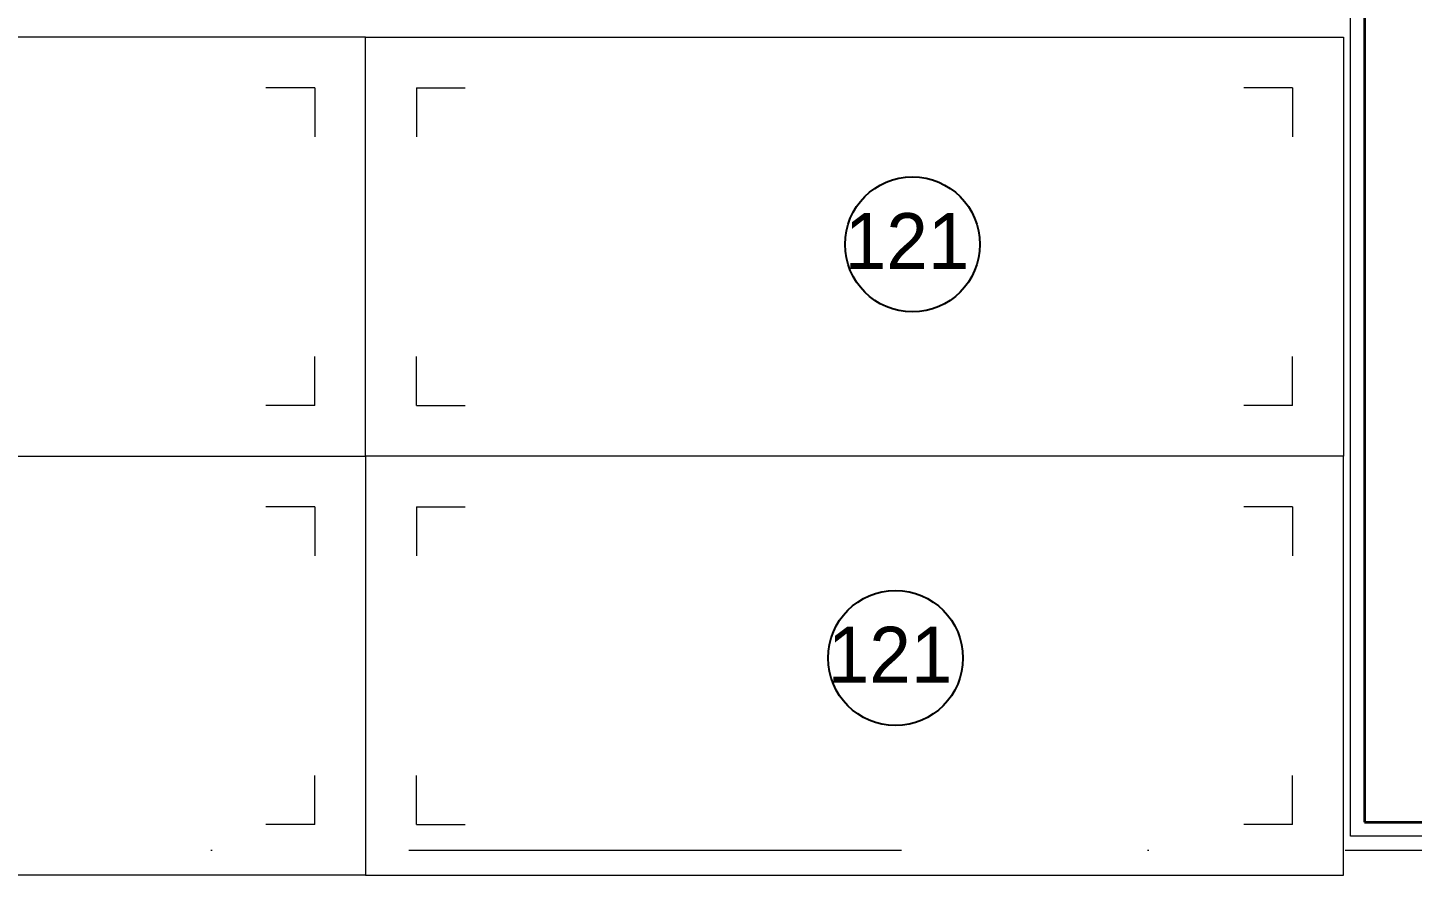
# Model space of a CAD drawing. Header units: millimetres. Extents: x -34838 to 729576, y -214038 to 121482.
# Drawn here: x 606936 to 608919, y -54271 to -53057 of the extents above; entities that cross this region are included whole.
import ezdxf
from ezdxf.enums import TextEntityAlignment as Align

# ---------------------------------------------------------------- set-up
doc = ezdxf.new("R2010")
doc.units = ezdxf.units.MM
doc.header["$MEASUREMENT"] = 0
doc.linetypes.add('Штрихпунктирная', pattern=[1340.555525, 705.555534, -352.777767, 0, -282.222223])
doc.layers.add('А _ ОСІ КООРДИНАЦІЙНІ.3D', color=7, linetype='Continuous')
for name, color, linetype, lineweight in [('А _ ОСІ КООРДИНАЦІЙНІ.3D_Ном._пера__105', 7, 'Continuous', 13), ('А _ ОСІ КООРДИНАЦІЙНІ.3D_Ном._пера__25', 7, 'Continuous', 0), ('АБ _ 0 _ СТІНИ _ ЗОВНІШНІ .3D_Ном._пера__27', 7, 'Continuous', 35), ('АП _ ТЕП _ ЗОНИ ПРИМІЩЕНЬ .3D_Ном._пера__122', 255, 'Continuous', 0), ('ТХ Вспомогательное оборудование', 86, 'Continuous', 9)]:
    doc.layers.add(name, color=color, linetype=linetype, lineweight=lineweight)
doc.styles.add('СГЕНЕРИР_СТИЛЬ_1', font='Arial.ttf')

# ---------------------------------------------------------------- blocks, each defined once
blk = doc.blocks.new('Стандартный Маркер Сетки_2')
at = {"layer": 'А _ ОСІ КООРДИНАЦІЙНІ.3D_Ном._пера__105', "color": 7, "linetype": 'Штрихпунктирная', "lineweight": 13}
blk.add_line((500, 0), (99754.182117, 0), dxfattribs=at)
at = {"layer": 'А _ ОСІ КООРДИНАЦІЙНІ.3D_Ном._пера__25', "color": 7, "lineweight": 0, "style": 'СГЕНЕРИР_СТИЛЬ_1'}
blk.add_attdef('AC_MarkerText_1', text='', height=700, dxfattribs=at).set_placement((-1000, 40.005), align=Align.MIDDLE_CENTER)
blk = doc.blocks.new('Стеллаж СН-1400 серия 600')
at = {"layer": 'ТХ Вспомогательное оборудование', "color": 0}
blk.add_lwpolyline([(0, 0), (1400, 0), (1400, 600), (0, 600)], close=True, dxfattribs=at)
for points in [[(72.7, 527.3), (72.7, 457.3)], [(72.7, 527.3), (142.7, 527.3)], [(1327.3, 527.3), (1257.3, 527.3)], [(1327.3, 527.3), (1327.3, 457.3)], [(72.7, 72.7), (72.7, 142.7)], [(1327.3, 72.7), (1327.3, 142.7)], [(72.7, 72.7), (142.7, 72.7)], [(1327.3, 72.7), (1257.3, 72.7)]]:
    blk.add_lwpolyline(points, dxfattribs=at)

msp = doc.modelspace()

# ---------------------------------------------------------------- linework, layer by layer
at = {"color": 3}
for centre in [(608203, -53367.4), (608178.7, -53959.5)]:
    msp.add_circle(centre, 96.6, dxfattribs=at)
at = {"layer": 'АБ _ 0 _ СТІНИ _ ЗОВНІШНІ .3D_Ном._пера__27', "color": 7, "linetype": 'Continuous', "lineweight": 35}
for p, q in [((608850, -51413.2), (608850, -54194.5)), ((608850, -54194.5), (610000, -54194.5))]:
    msp.add_line(p, q, dxfattribs=at)
at = {"layer": 'АП _ ТЕП _ ЗОНИ ПРИМІЩЕНЬ .3D_Ном._пера__122', "color": 255, "linetype": 'Continuous', "lineweight": 0}
for p, q in [((608830, -54214.5), (608830, -51433.2)), ((610000, -54214.5), (608830, -54214.5))]:
    msp.add_line(p, q, dxfattribs=at)

# ---------------------------------------------------------------- block references
at = {"layer": 'А _ ОСІ КООРДИНАЦІЙНІ.3D', "color": 7, "linetype": 'Continuous', "lineweight": 60, "zscale": 1000}
msp.add_blockref('Стандартный Маркер Сетки_2', (521180, -54234.5), dxfattribs=at)
at = {"layer": 'ТХ Вспомогательное оборудование', "color": 1}
msp.add_blockref('Стеллаж СН-1400 серия 600', (606020, -53670.6), dxfattribs=at)
at = {"layer": 'ТХ Вспомогательное оборудование', "color": 1, "xscale": -1}
msp.add_blockref('Стеллаж СН-1400 серия 600', (608820, -53670.6), dxfattribs=at)
at = {"layer": 'ТХ Вспомогательное оборудование', "color": 1, "xscale": -1, "rotation": 180}
msp.add_blockref('Стеллаж СН-1400 серия 600', (606020, -53670.6), dxfattribs=at)
at = {"layer": 'ТХ Вспомогательное оборудование', "color": 1, "rotation": 180}
msp.add_blockref('Стеллаж СН-1400 серия 600', (608820, -53670.6), dxfattribs=at)

# ---------------------------------------------------------------- texts
at = {"color": 3, "char_height": 80, "attachment_point": 1}
for insert in [(607967.7, -53322.7), (607943.4, -53914.8)]:
    msp.add_mtext_dynamic_manual_height_columns('\\pxqc;121', width=455.137, gutter_width=12.5, heights=[44.7], dxfattribs=dict(at, insert=insert))

doc.saveas('drawing.dxf')
